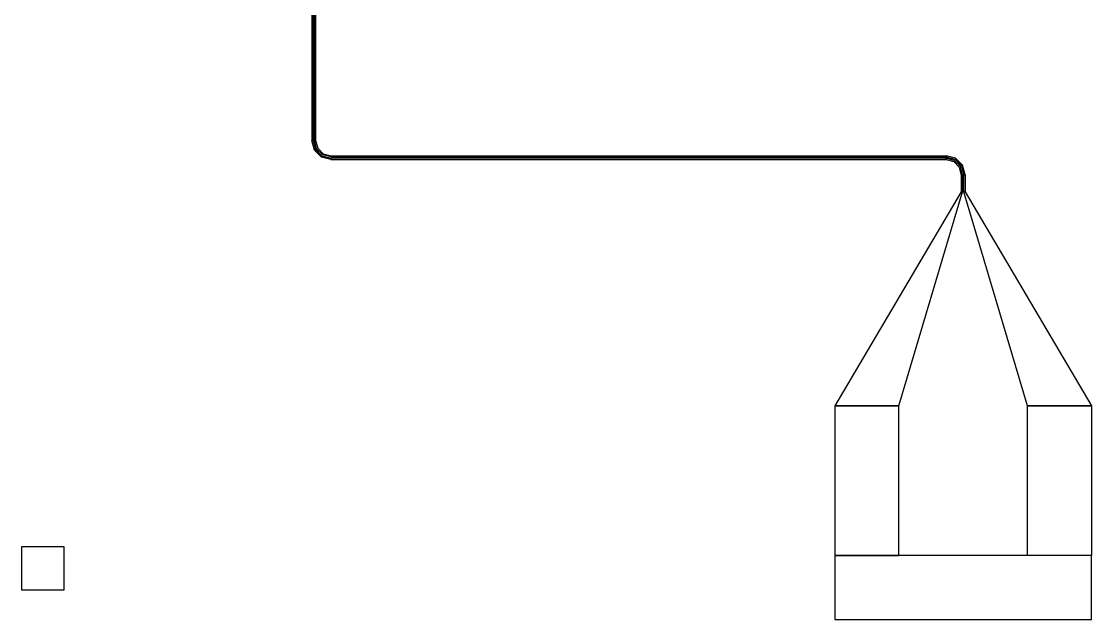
# Model space of a CAD drawing. Extents: x -18850 to 18850, y -21700 to 21700.
# Drawn here: x 8800 to 10050, y -17050 to -16351 of the extents above; entities that cross this region are included whole.
import ezdxf

# ---------------------------------------------------------------- set-up
doc = ezdxf.new("R2010")
doc.units = 0
doc.layers.add('GAP', color=1, linetype='continuous')

# ---------------------------------------------------------------- blocks, each defined once
blk = doc.blocks.new('R2C1')
for points in [[(5240.7, 560), (5240.7, 942.3), (5239.2, 942.3), (5239.2, 560), (5240.7, 560)], [(5242.2, 560), (5242.2, 942.3), (5243.7, 942.3), (5243.7, 560), (5242.2, 560)], [(5261.5, 537.8), (5250.4, 540.7), (5242.2, 548.9), (5239.2, 560), (5240.7, 560), (5243.5, 549.6), (5251.1, 542), (5261.5, 539.2), (5261.5, 537.8)], [(5261.5, 540.8), (5251.9, 543.3), (5244.8, 550.4), (5242.2, 560), (5243.7, 560), (5246.1, 551.1), (5252.6, 544.6), (5261.5, 542.2), (5261.5, 540.8)], [(5980, 540.8), (5261.5, 540.8), (5261.5, 542.2), (5980, 542.2), (5980, 540.8)], [(5980, 539.2), (5261.5, 539.2), (5261.5, 537.8), (5980, 537.8), (5980, 539.2)], [(6002.2, 520), (5999.3, 531.1), (5991.1, 539.3), (5980, 542.2), (5980, 540.8), (5990.4, 538), (5998, 530.4), (6000.8, 520), (6002.2, 520)], [(5999.2, 520), (5996.7, 529.6), (5989.6, 536.7), (5980, 539.2), (5980, 537.8), (5988.9, 535.4), (5995.4, 528.9), (5997.8, 520), (5999.2, 520)], [(5999.2, 500), (5999.2, 520), (5997.8, 520), (5997.8, 500), (5999.2, 500)], [(6000.8, 500), (6000.8, 520), (6002.2, 520), (6002.2, 500), (6000.8, 500)], [(5925, 250), (5999.2, 500), (5997.8, 500), (5850, 250), (5925, 250)], [(6075, 250), (6000.8, 500), (6002.2, 500), (6150, 250), (6075, 250)], [(5925, 75), (5925, 250), (5850, 250), (5850, 75), (5925, 75)], [(6075, 75), (6075, 250), (6150, 250), (6150, 75), (6075, 75)], [(6150, 0), (6150, 75), (5850, 75), (5850, 0), (6150, 0)]]:
    blk.add_lwpolyline(points)
at = {"layer": 'gap'}
blk.add_lwpolyline([(4900, 85), (4900, 35), (4950, 35), (4950, 85), (4900, 85)], dxfattribs=at)

msp = doc.modelspace()

# ---------------------------------------------------------------- block references
msp.add_blockref('R2C1', (3900, -17050))

doc.saveas('drawing.dxf')
